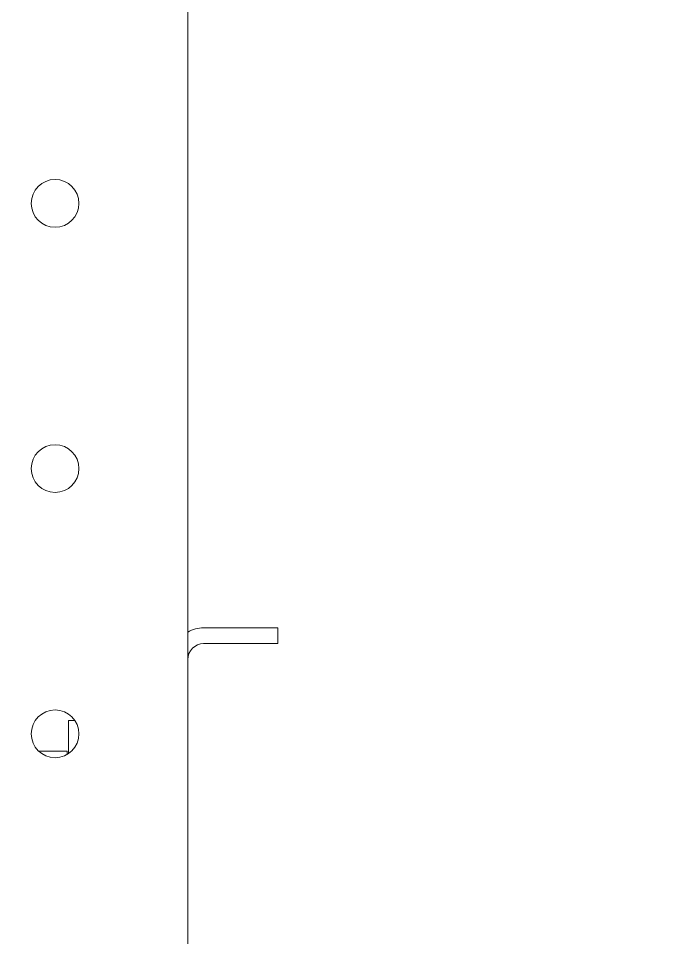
# Model space of a CAD drawing. Header units: millimetres. Extents: x 0 to 8410, y 0 to 5940.
# Drawn here: x 5042.1 to 5165, y 2147.4 to 2320.7 of the extents above; entities that cross this region are included whole.
import ezdxf

# ---------------------------------------------------------------- set-up
doc = ezdxf.new("R2010")
doc.units = ezdxf.units.MM
doc.header["$LTSCALE"] = 10
doc.layers.add('가시적인 것(ISO)', color=3, linetype='Continuous', lineweight=5, true_color=0x00ff00)
doc.layers.add('해치(ISO)', color=7, linetype='Continuous', lineweight=5)

msp = doc.modelspace()

# ---------------------------------------------------------------- hatches: boundary and pattern name
at = {"layer": '해치(ISO)'}
h = msp.add_hatch(dxfattribs=at)
h.set_pattern_fill('ANSI31', color=256, scale=254, angle=75.0002, style=0)
h.set_pattern_definition([(120.0002, (0, 0), (-27.49626, -15.87508), [])])
h.paths.add_polyline_path([(5017.78, 2919.33), (5021.53, 2925.83), (5017.78, 2932.33), (5010.28, 2932.33), (5006.52, 2925.83), (5010.28, 2919.33)])
edge = h.paths.add_edge_path(flags=0)
edge.add_ellipse((5014.03, 2925.83), major_axis=(0, -3.32), ratio=1, start_angle=0, end_angle=360)
h.paths.add_polyline_path([(5546.53, 2125.83), (5542.78, 2132.33), (5535.28, 2132.33), (5531.52, 2125.83), (5535.28, 2119.33), (5542.78, 2119.33)])
edge = h.paths.add_edge_path(flags=0)
edge.add_ellipse((5539.03, 2125.83), major_axis=(0, -3.32), ratio=1, start_angle=0, end_angle=360)
h.paths.add_polyline_path([(5017.78, 2119.33), (5021.53, 2125.83), (5017.78, 2132.33), (5010.28, 2132.33), (5006.52, 2125.83), (5010.28, 2119.33)])
edge = h.paths.add_edge_path(flags=0)
edge.add_ellipse((5014.03, 2125.83), major_axis=(0, -3.32), ratio=1, start_angle=0, end_angle=360)
h.paths.add_polyline_path([(5546.53, 2925.83), (5542.78, 2932.33), (5535.28, 2932.33), (5531.52, 2925.83), (5535.28, 2919.33), (5542.78, 2919.33)])
edge = h.paths.add_edge_path(flags=0)
edge.add_ellipse((5539.03, 2925.83), major_axis=(0, -3.32), ratio=1, start_angle=0, end_angle=360)

# ---------------------------------------------------------------- linework, layer by layer
at = {"layer": '가시적인 것(ISO)'}
for p, q in [((5074.03, 1256.83), (5074.03, 2464.83)), ((5091.03, 2205.83), (5077.03, 2205.83)), ((5091.03, 2202.83), (5091.03, 2205.83)), ((5091.03, 2202.83), (5077.03, 2202.83)), ((5052.77, 2188.33), (5051.53, 2188.33)), ((5051.53, 2182.09), (5051.53, 2188.33)), ((5051.28, 2182.58), (5045.92, 2182.58)), ((5051.28, 2182.58), (5051.28, 2182.08)), ((5051.28, 2181.93), (5051.28, 2182.08))]:
    msp.add_line(p, q, dxfattribs=at)
for centre in [(5049.03, 2285.83), (5049.03, 2235.83), (5049.03, 2185.83)]:
    msp.add_circle(centre, 4.5, dxfattribs=at)
for radius, end in [(6, 120), (3, 180)]:
    msp.add_arc((5077.03, 2199.83), radius, 90, end, dxfattribs=at)

doc.saveas('drawing.dxf')
